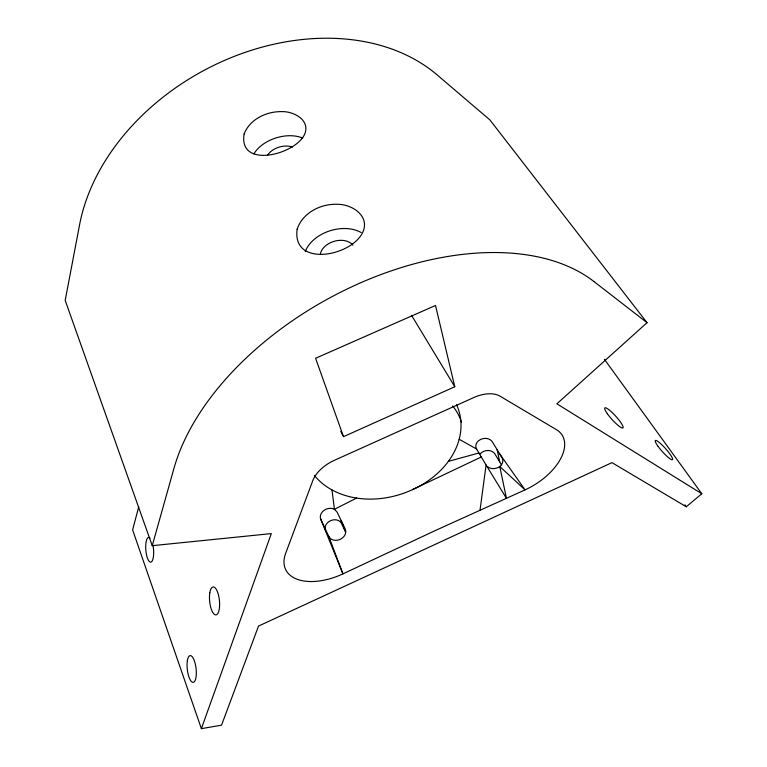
<?xml version="1.0" encoding="UTF-8"?>
<svg xmlns="http://www.w3.org/2000/svg" width="767" height="767" viewBox="0 0 767 767"><rect width="100%" height="100%" fill="white"/><g stroke="black" fill="none" stroke-linecap="round" stroke-linejoin="round"><path stroke-width="1.15" d="M480.017 510.285L486.086 465.013L476.585 449.031L459.165 439.251M138.741 506.805L132.624 529.911L201.376 728.65L221.538 725.17L258.527 626.073L611.961 462.635L686.283 506.776L701.805 493.756L604.434 359.339M201.376 728.65L271.326 533.602L152.24 545.682L173.984 468.273A250.694 151.578 -28.9 0 1 358.419 283.771A250.694 151.578 -28.9 0 1 594.003 281.566M152.24 545.682L65.195 300.396L79.595 224.673A212.737 159.661 -28.6 0 1 228.355 58.781A212.737 159.661 -28.6 0 1 437.171 74.936L489.873 119.892L647.041 322.686L556.89 403.816L701.805 493.756M356.607 498.071L334.431 509.317A8.916 7.21 -22.7 0 0 323.885 510.448A8.916 7.21 -22.7 0 0 320.846 519.451L342.935 573.869L434.573 530.879L525.05 489.873A49.596 27.813 -31.4 0 0 556.411 429.645L500.084 396.194A30.948 18.446 -31.2 0 0 473.69 397.584L334.374 460.325A31.389 18.897 -26.6 0 0 312.754 480.746L285.66 553.352A50.632 28.724 -25.7 0 0 342.935 573.869L328.803 536.421L320.846 519.451M314.566 475.665A80.439 63.057 -18.8 0 0 412.416 489.653L481.312 456.979M454.783 386.75L343.491 436.672L315.592 358.266L435.522 305.477L454.783 386.75L411.534 315.362M412.416 489.653A80.439 62.884 -16.7 0 0 448.369 461.379L478.934 452.99M594.003 281.566L647.041 322.686M486.086 465.013L506.441 498.31L499.777 466.499L525.05 489.873L499.595 453.776L492.347 441.859A8.773 7.018 -12 0 0 480.784 439.338A8.773 7.018 -12 0 0 476.585 449.031M684.902 504.82L686.283 506.776M499.595 453.776L502.002 457.736A8.868 7.171 -11.5 0 1 498.847 467.132A8.868 7.171 -11.5 0 1 487.333 466.509M501.493 464.812L494.926 453.968A8.667 6.989 -11.9 0 0 480.104 454.016M340.769 431.351L342.945 435.608M341.104 520.457L345.553 531.857L341.536 523.506A8.811 7.171 -22.9 0 0 331.536 520.285A8.811 7.171 -22.9 0 0 325.007 529.019M497.15 449.75L499.691 461.83M331.986 489.921L334.431 509.317L337.068 512.068L345.188 528.933A9.012 7.363 -22.9 0 1 340.174 539.364A9.012 7.363 -22.9 0 1 328.803 536.421M253.867 153.899A31.783 20.441 -17.6 0 1 302.725 138.108M267.702 155.068A16.366 10.517 -17.6 0 1 292.285 147.111M305.237 251.672A34.314 23.844 -16.9 0 1 361.209 232.564M320.414 253.666A17.67 12.272 -16.9 0 1 334.872 241.116A17.67 12.272 -16.9 0 1 352.906 245.191M452.674 405.964A79.452 62.712 -17.7 0 1 461.581 422.416M456.595 404.784A80.42 62.884 -16.6 0 1 448.388 461.36M152.949 545.212A12.397 3.864 85.3 0 1 151.166 562.019A12.397 3.864 85.3 0 1 145.74 548.779A12.397 3.864 85.3 0 1 150.016 538.041M297.145 229.208C291.585 268.795 355.313 255.938 363.721 229.851C368.4 214.53 350.883 204.185 337.605 204.3C320.922 203.552 302.61 212.67 297.145 229.208M244.107 133.985C238.154 169.728 297.145 154.32 304.978 133.381C309.935 119.796 293.397 111.234 281.949 111.627C266.657 111.263 249.869 119.096 244.107 133.985M607.349 413.71A13.509 2.474 47.8 0 0 622.833 427.986A13.509 2.474 47.8 0 0 611.52 411.946A13.509 2.474 47.8 0 0 607.349 413.71M658.067 446.356A12.857 2.196 48.2 0 0 672.458 459.692A12.857 2.196 48.2 0 0 661.25 444.208A12.857 2.196 48.2 0 0 658.067 446.356M187.369 660.684A13.48 4.41 83.5 0 0 192.383 682.256A13.48 4.41 83.5 0 0 195.307 664.04A13.48 4.41 83.5 0 0 187.369 660.684M209.822 592.718A14.055 4.909 84.2 0 0 215.268 614.827A14.055 4.909 84.2 0 0 218.528 595.173A14.055 4.909 84.2 0 0 209.822 592.718"/></g></svg>
